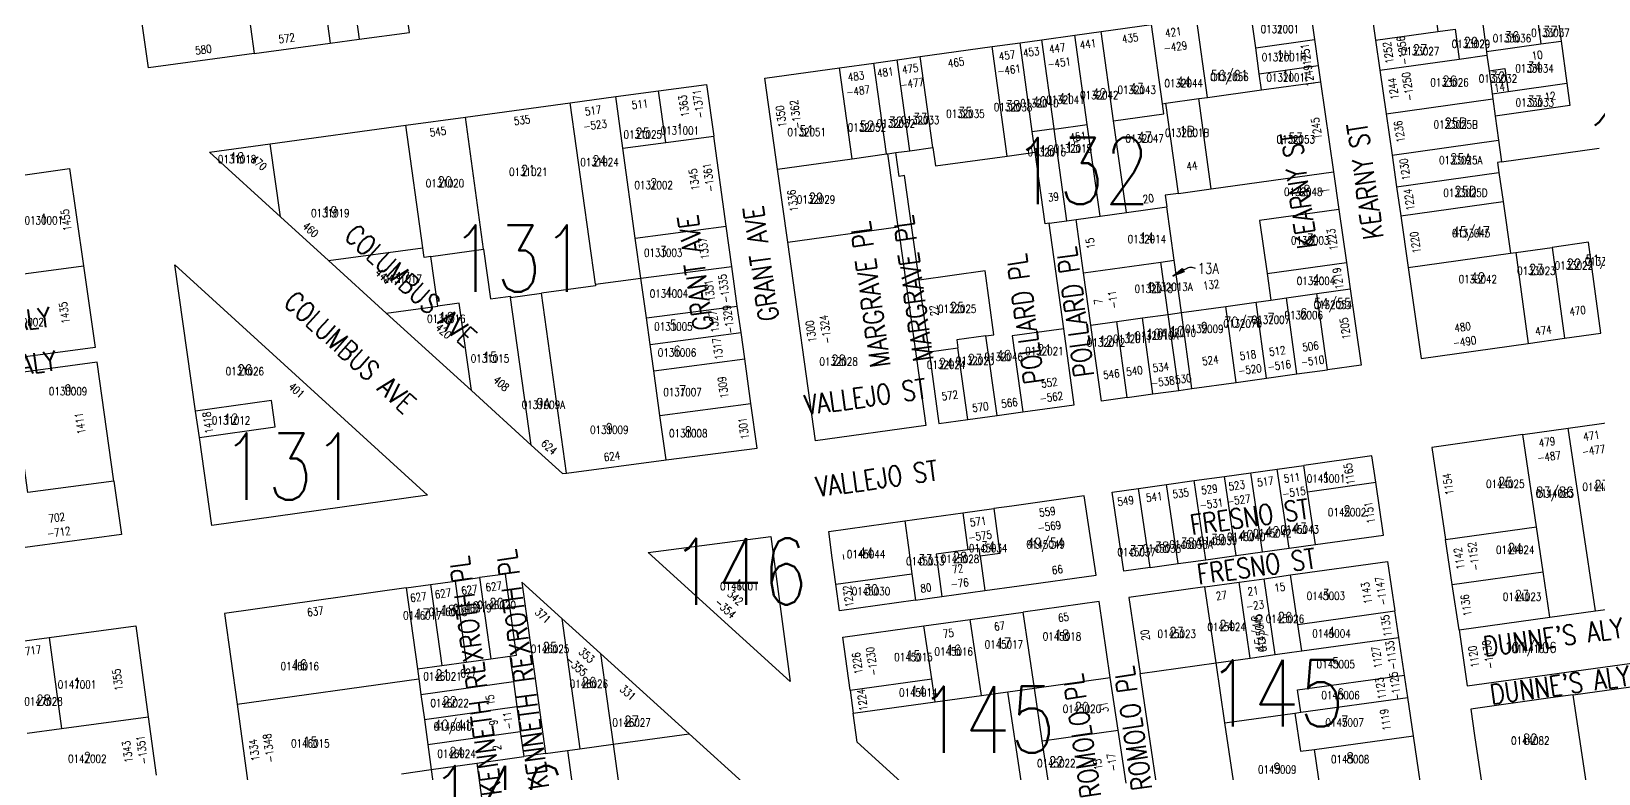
# Model space of a CAD drawing. Header units: feet. Extents: x 6006802 to 6013716, y 2117102 to 2120191.
# Drawn here: x 6010087 to 6011262, y 2118716 to 2119272 of the extents above; entities that cross this region are included whole.
import ezdxf
from ezdxf.enums import TextEntityAlignment as Align

# ---------------------------------------------------------------- set-up
doc = ezdxf.new("R2010")
doc.units = ezdxf.units.FT
doc.header["$LTSCALE"] = 100
doc.header["$MEASUREMENT"] = 0
doc.layers.get('0').update_dxf_attribs({"linetype": 'CONTINUOUS'})
for name, color, linetype in [('ADDRESS', 1, 'CONTINUOUS'), ('BLKLOT', 2, 'CONTINUOUS'), ('BLOCK_NUMBERS', 3, 'CONTINUOUS'), ('LEADER', 7, 'CONTINUOUS'), ('LOT_LINES', 4, 'CONTINUOUS'), ('LOT_NUMBERS', 7, 'CONTINUOUS'), ('ROW', 6, 'CONTINUOUS'), ('ST_NAME_IN_BLK', 7, 'CONTINUOUS'), ('ST_NAME_IN_ST', 6, 'CONTINUOUS')]:
    doc.layers.add(name, color=color, linetype=linetype)
doc.styles.add('ADDTXT', font='ROMANS.shx', dxfattribs={"width": 0.8, "height": 6})
doc.styles.add('BLKLOT', font='ROMANS.shx', dxfattribs={"width": 0.8, "height": 6})
doc.styles.add('BLOCK_NO', font='ROMANS.shx', dxfattribs={"width": 0.8, "height": 50})
doc.styles.add('LOT_NO', font='ROMANS.shx', dxfattribs={"width": 0.8, "height": 8})
doc.styles.add('SI', font='ROMANS.shx', dxfattribs={"width": 0.8, "height": 15})

# ---------------------------------------------------------------- blocks, each defined once
blk = doc.blocks.new('ARR')
for points in [[(0, 0), (1.5, -9), (-1.5, -9)], [(0, -1.2), (1.3, -8.8), (-1.3, -8.8)], [(0, -2.4), (1, -8.6), (-1, -8.6)], [(0, -3.6), (0.8, -8.4), (-0.8, -8.4)], [(0, -4.9), (0.6, -8.2), (-0.6, -8.2)], [(0, -6.1), (0.3, -8), (-0.3, -8)], [(0, -7.3), (0.1, -7.8), (-0.1, -7.8)]]:
    blk.add_lwpolyline(points, close=True)

msp = doc.modelspace()

# ---------------------------------------------------------------- linework, layer by layer
at = {"layer": 'LEADER'}
msp.add_lwpolyline([(6010959.5, 2119094.2, 0.074593), (6010956.1, 2119095, 0.123482), (6010954, 2119094.7, 0.007), (6010952.7, 2119094.1, 0.003722), (6010950.2, 2119092.9, 0.016099), (6010946.6, 2119091, 0.013521), (6010942.4, 2119088.5)], format="xyb", dxfattribs=at)
at = {"layer": 'LOT_LINES'}
for points in [[(6010302.2, 2119325), (6010324, 2119328), (6010332.6, 2119266.2)], [(6010302.2, 2119325), (6010310.8, 2119263.3)], [(6011211, 2119316.4), (6011218.3, 2119262.7)], [(6011226.2, 2119318.6), (6011233.5, 2119264.8)], [(6011136.6, 2119305.9), (6011141.2, 2119272)], [(6011170.3, 2119310.7), (6011177.6, 2119256.9)], [(6010248.2, 2119295.6), (6010253.8, 2119255.5)], [(6010968.4, 2119222.5), (6010960.1, 2119281.9)], [(6011004.6, 2119259.8), (6011000.7, 2119287.6)], [(6010878.3, 2119202.2), (6010869, 2119269.2)], [(6010898.1, 2119205), (6010888.8, 2119272)], [(6010934.7, 2119217.8), (6010926.4, 2119277.2)], [(6011094.5, 2119265.4), (6011141.2, 2119272)], [(6011141.2, 2119272), (6011154.1, 2119273.8), (6011157.1, 2119251.3)], [(6010818.4, 2119178.6), (6010807, 2119260.6)], [(6010837.1, 2119196.9), (6010827.9, 2119263.5)], [(6010853.5, 2119199.2), (6010844.2, 2119265.8)], [(6011004.6, 2119259.8), (6011048.7, 2119266)], [(6011007.3, 2119240.3), (6011004.6, 2119259.8)], [(6011177.6, 2119256.9), (6011218.3, 2119262.7)], [(6011177.6, 2119256.9), (6011177.9, 2119254.2)], [(6011218.3, 2119262.7), (6011233.5, 2119264.8)], [(6011233.5, 2119264.8), (6011237.8, 2119233.2)], [(6010727.9, 2119180.2), (6010718.4, 2119248.3)], [(6010745.2, 2119182.6), (6010735.8, 2119250.7)], [(6010762.6, 2119185), (6010753.1, 2119253.1)], [(6011007.3, 2119240.3), (6011051.5, 2119246.4)], [(6011097.7, 2119242.9), (6011157.1, 2119251.3)], [(6011157.1, 2119251.3), (6011177.9, 2119254.2)], [(6011177.9, 2119254.2), (6011179.5, 2119242.5)], [(6010702.2, 2119176.6), (6010692.7, 2119244.7)], [(6011009, 2119228.2), (6011007.3, 2119240.3)], [(6011009, 2119228.2), (6011053.2, 2119234.3)], [(6011179.5, 2119242.5), (6011191.4, 2119244.2), (6011193.8, 2119227)], [(6011179.5, 2119242.5), (6011181.9, 2119225.3)], [(6011237.8, 2119233.2), (6011240.1, 2119216.4), (6011184.2, 2119208.5)], [(6011193.8, 2119227), (6011237.8, 2119233.2)], [(6010530.1, 2119184.5), (6010524.8, 2119223.1)], [(6010562.4, 2119188.7), (6010557, 2119227.4)], [(6010937.2, 2119218.2), (6010961.9, 2119221.6)], [(6010961.9, 2119221.6), (6010968.4, 2119222.5)], [(6010971.3, 2119154), (6010961.9, 2119221.6)], [(6010968.4, 2119222.5), (6011009, 2119228.2)], [(6011102.4, 2119210.2), (6011182.4, 2119221.5)], [(6011181.9, 2119225.3), (6011193.8, 2119227)], [(6011181.9, 2119225.3), (6011182.4, 2119221.5)], [(6011182.4, 2119221.5), (6011184.2, 2119208.5)], [(6010509.6, 2119082.4), (6010490.7, 2119218.4)], [(6010898.1, 2119205), (6010935.8, 2119210.2), (6010934.7, 2119217.8)], [(6010934.7, 2119217.8), (6010937.2, 2119218.2)], [(6010946.6, 2119150.5), (6010937.2, 2119218.2)], [(6010380.2, 2119109.8), (6010367.5, 2119201.7)], [(6010425.8, 2119108.7), (6010412.1, 2119207.7)], [(6010837.1, 2119196.9), (6010853.5, 2119199.2)], [(6010853.5, 2119198.8), (6010878.3, 2119202.2)], [(6010853.5, 2119198.8), (6010853.5, 2119199.2)], [(6010863.1, 2119130.1), (6010853.5, 2119198.8)], [(6010887.9, 2119133.5), (6010878.3, 2119202.2)], [(6010907.7, 2119136.3), (6010898.1, 2119205)], [(6011184.2, 2119208.5), (6011186.6, 2119190.4)], [(6010273.5, 2119133), (6010265.9, 2119187.8)], [(6010530.1, 2119184.5), (6010562.4, 2119188.7)], [(6010562.4, 2119188.7), (6010598.3, 2119193.4)], [(6010839.3, 2119181.6), (6010837.1, 2119196.9)], [(6011106.8, 2119179.2), (6011186.6, 2119190.4)], [(6011186.6, 2119190.4), (6011188.8, 2119174.2)], [(6010539.5, 2119117.1), (6010530.1, 2119184.5)], [(6010646.2, 2119168.8), (6010702.2, 2119176.6)], [(6010702.2, 2119176.6), (6010727.9, 2119180.2)], [(6010727.9, 2119180.2), (6010728.9, 2119180.3)], [(6010734.8, 2119181.2), (6010745.2, 2119182.6)], [(6010745.2, 2119182.6), (6010762.6, 2119185)], [(6010762.6, 2119185), (6010764.5, 2119171.2), (6010818.4, 2119178.6)], [(6010818.4, 2119178.6), (6010839.3, 2119181.6)], [(6010849.7, 2119128.2), (6010846.8, 2119127.8), (6010839.3, 2119181.6)], [(6011188.8, 2119174.2), (6011262.1, 2119184.5)], [(6010971.3, 2119154), (6011062.9, 2119166.7)], [(6011110.2, 2119155.4), (6011186.9, 2119166.2)], [(6011188.8, 2119174.2), (6011185.9, 2119173.8), (6011186.9, 2119166.2)], [(6011186.9, 2119166.2), (6011190.1, 2119144.5)], [(6010946.6, 2119150.5), (6010971.3, 2119154)], [(6010907.7, 2119136.3), (6010937.9, 2119140.5)], [(6010946.6, 2119150.5), (6010936.7, 2119149.2), (6010937.9, 2119140.5)], [(6010943.4, 2119100.5), (6010937.9, 2119140.5)], [(6011113.3, 2119133.7), (6011190.1, 2119144.5)], [(6011190.1, 2119144.5), (6011195.6, 2119105.7)], [(6010870, 2119131.1), (6010887.9, 2119133.5)], [(6010887.9, 2119133.5), (6010907.7, 2119136.3)], [(6011066.9, 2119138.6), (6011007.5, 2119130.3), (6011013.2, 2119090.4)], [(6010539.5, 2119117.1), (6010607.7, 2119126.1)], [(6010543.7, 2119086.9), (6010539.5, 2119117.1)], [(6010653.8, 2119114), (6010736.5, 2119125.5)], [(6010309.5, 2119100.2), (6010380.2, 2119109.8)], [(6010386.2, 2119103.3), (6010381.2, 2119102.6), (6010380.2, 2119109.8)], [(6010386.2, 2119103.3), (6010425.8, 2119108.7)], [(6010425.8, 2119108.7), (6010431, 2119071.5), (6010445.9, 2119073.6), (6010446, 2119072.6)], [(6011118.9, 2119094.9), (6011195.6, 2119105.7)], [(6011195.6, 2119105.7), (6011199.6, 2119106.3)], [(6011199.6, 2119106.3), (6011226.8, 2119110.1)], [(6011199.6, 2119106.3), (6011208.8, 2119038.1)], [(6011263.3, 2119045.8), (6011254, 2119113.9), (6011226.8, 2119110.1)], [(6011226.8, 2119110.1), (6011236.1, 2119042)], [(6010048.9, 2119086), (6010125.8, 2119096.3)], [(6010391.4, 2119066.1), (6010386.2, 2119103.3)], [(6010543.7, 2119086.9), (6010611.9, 2119095.8)], [(6010802.4, 2119043.7), (6010808.3, 2119044.6), (6010801.7, 2119092.4), (6010752.2, 2119085.5)], [(6010875.6, 2119091), (6010933.5, 2119099.1)], [(6010933.5, 2119099.1), (6010943.4, 2119100.5)], [(6010939, 2119059.9), (6010933.5, 2119099.1)], [(6010948.9, 2119061.3), (6010943.4, 2119100.5)], [(6011013.2, 2119090.4), (6011072.6, 2119098.7)], [(6010509.6, 2119082.4), (6010509.8, 2119081.2), (6010469.3, 2119075.7)], [(6010509.6, 2119082.4), (6010543.7, 2119086.9)], [(6010547.8, 2119057.2), (6010543.7, 2119086.9)], [(6011013.2, 2119090.4), (6011016, 2119070.6)], [(6010446, 2119072.6), (6010469.3, 2119075.7)], [(6010461.4, 2118961.9), (6010446, 2119072.6)], [(6010488, 2118940.9), (6010469.3, 2119075.7)], [(6010982.1, 2119065.9), (6011004.9, 2119069)], [(6011004.9, 2119069), (6011016, 2119070.6)], [(6011012.8, 2119012.1), (6011004.9, 2119069)], [(6011016, 2119070.6), (6011027.6, 2119072.2)], [(6011027.6, 2119072.2), (6011050.4, 2119075.4)], [(6011035.5, 2119015.3), (6011027.6, 2119072.2)], [(6011050.4, 2119075.4), (6011075.4, 2119078.9)], [(6011058.3, 2119018.4), (6011050.4, 2119075.4)], [(6010352.7, 2119060.9), (6010391.4, 2119066.1)], [(6010416.6, 2119002.7), (6010407.5, 2119068.3), (6010391.4, 2119066.1)], [(6010547.8, 2119057.2), (6010616, 2119066.1)], [(6010550.6, 2119037.4), (6010547.8, 2119057.2)], [(6010900.4, 2119054.5), (6010919.7, 2119057.2)], [(6010919.7, 2119057.2), (6010939, 2119059.9)], [(6010927.6, 2119000.2), (6010919.7, 2119057.2)], [(6010939, 2119059.9), (6010948.9, 2119061.3)], [(6010946.9, 2119002.9), (6010939, 2119059.9)], [(6010948.9, 2119061.3), (6010982.1, 2119065.9)], [(6010956.8, 2119004.3), (6010948.9, 2119061.3)], [(6010990, 2119008.9), (6010982.1, 2119065.9)], [(6010550.6, 2119037.4), (6010618.8, 2119046.3)], [(6010860.7, 2119049.1), (6010822.1, 2119043.7), (6010830, 2118986.8)], [(6010881, 2119051.8), (6010900.4, 2119054.5)], [(6010908.3, 2118997.6), (6010900.4, 2119054.5)], [(6010553.3, 2119017.6), (6010550.6, 2119037.4)], [(6010759.7, 2119031.7), (6010781.4, 2119034.8)], [(6010802.4, 2119043.7), (6010780.6, 2119040.7), (6010781.4, 2119034.8)], [(6010788.9, 2118981), (6010781.4, 2119034.8)], [(6010810.7, 2118984.1), (6010802.4, 2119043.7)], [(6010553.3, 2119017.6), (6010621.5, 2119026.5)], [(6010558, 2118984.1), (6010553.3, 2119017.6)], [(6010212.7, 2118967.6), (6010269.6, 2118975.5), (6010266.8, 2118995.3), (6010209.9, 2118987.4)], [(6010558, 2118984.1), (6010626.2, 2118993.1)], [(6010562.6, 2118950.7), (6010558, 2118984.1)], [(6011215.1, 2118900.5), (6011204.8, 2118969.7)], [(6011259.2, 2118837.5), (6011238.9, 2118974.5)], [(6010148.7, 2118934.9), (6010084.2, 2118926.3), (6010080.1, 2118955.5)], [(6011009.8, 2118881.8), (6011001, 2118941.1)], [(6011029.6, 2118884.5), (6011020.8, 2118943.9)], [(6011043.5, 2118926.8), (6011040.6, 2118946.6)], [(6010925.6, 2118870.1), (6010916.8, 2118929.4)], [(6010946.4, 2118873), (6010937.6, 2118932.3)], [(6010967.2, 2118875.8), (6010958.4, 2118935.2)], [(6010990, 2118879), (6010981.1, 2118938.4)], [(6011043.5, 2118926.8), (6011094.6, 2118934)], [(6011049.4, 2118887.3), (6011043.5, 2118926.8)], [(6010741.5, 2118905), (6010744.2, 2118885.2), (6010746.8, 2118865.4)], [(6010785, 2118911.1), (6010788.7, 2118883.3)], [(6010808.3, 2118914.3), (6010812.8, 2118880.6), (6010798, 2118878.6)], [(6011146.9, 2118891.1), (6011215.1, 2118900.5)], [(6011220.1, 2118866.8), (6011215.1, 2118900.5)], [(6010788.7, 2118883.3), (6010765.1, 2118880), (6010769.3, 2118848.3)], [(6010798, 2118878.6), (6010797.3, 2118884.4), (6010788.7, 2118883.3)], [(6010798, 2118878.6), (6010801.5, 2118852.8)], [(6010386.1, 2118857.3), (6010394.5, 2118796.5)], [(6010404.4, 2118859.9), (6010412.8, 2118799.1)], [(6010422.8, 2118862.5), (6010431.1, 2118801.6)], [(6010689.9, 2118857.5), (6010746.8, 2118865.4)], [(6010746.8, 2118865.4), (6010749.5, 2118845.6)], [(6011000.5, 2118802.2), (6010992.1, 2118859.1)], [(6011019.3, 2118804.9), (6011010.9, 2118861.7)], [(6011036.2, 2118827.4), (6011030.7, 2118864.5)], [(6011151.9, 2118857.3), (6011220.1, 2118866.8)], [(6011225.1, 2118832.8), (6011220.1, 2118866.8)], [(6010367.8, 2118854.8), (6010376.2, 2118794)], [(6010974.9, 2118798.7), (6010966.4, 2118855.5)], [(6010838.7, 2118779.7), (6010830.2, 2118836.6)], [(6011036.2, 2118827.4), (6011109, 2118837.5)], [(6011225.1, 2118832.8), (6011259.2, 2118837.5)], [(6011259.2, 2118837.5), (6011293.2, 2118842.2)], [(6010484.5, 2118831.8), (6010498, 2118734.2)], [(6010761.8, 2118786.7), (6010755.9, 2118826.3)], [(6010799, 2118774.2), (6010790.6, 2118831.1)], [(6011039.1, 2118807.6), (6011036.2, 2118827.4)], [(6011157, 2118823.3), (6011225.1, 2118832.8)], [(6010100, 2118817.7), (6010109.4, 2118749.4)], [(6011039.1, 2118807.6), (6011111.9, 2118817.7)], [(6010394.5, 2118796.5), (6010412.8, 2118799.1)], [(6010412.8, 2118799.1), (6010431.1, 2118801.6)], [(6010431.1, 2118801.6), (6010445.5, 2118803.6)], [(6010513.5, 2118805.6), (6010522.8, 2118737.6)], [(6010917.9, 2118790.7), (6010974.9, 2118798.7)], [(6010974.9, 2118798.7), (6011000.5, 2118802.2)], [(6010981.5, 2118753.7), (6010974.9, 2118798.7)], [(6011000.5, 2118802.2), (6011019.3, 2118804.9)], [(6011019.3, 2118804.9), (6011031.8, 2118806.6)], [(6011031.8, 2118806.6), (6011039.1, 2118807.6)], [(6010241, 2118767.6), (6010377.2, 2118786.7)], [(6010376.2, 2118794), (6010394.5, 2118796.5)], [(6010376.2, 2118794), (6010377.2, 2118786.7)], [(6010377.2, 2118786.7), (6010378.8, 2118775)], [(6010700.5, 2118778.2), (6010761.8, 2118786.7)], [(6010764.4, 2118769.4), (6010761.8, 2118786.7)], [(6010838.7, 2118779.7), (6010895.6, 2118787.6)], [(6011038.5, 2118761.6), (6011036, 2118778.4), (6011116.1, 2118789.5)], [(6010378.8, 2118775), (6010448.1, 2118784.7)], [(6010378.8, 2118775), (6010381.4, 2118756.2)], [(6010799, 2118774.2), (6010818.9, 2118777)], [(6010818.9, 2118777), (6010838.7, 2118779.7)], [(6010839.2, 2118639.9), (6010818.9, 2118777)], [(6010844.5, 2118740.2), (6010838.7, 2118779.7)], [(6010381.4, 2118756.2), (6010450.7, 2118765.9)], [(6010702.8, 2118760.8), (6010764.4, 2118769.4)], [(6010764.4, 2118769.4), (6010799, 2118774.2)], [(6011038.5, 2118761.6), (6011118.6, 2118772.7)], [(6011254, 2118698), (6011242.6, 2118774.6)], [(6010109.4, 2118749.4), (6010174.4, 2118758.1)], [(6010381.4, 2118756.2), (6010384, 2118737.4)], [(6010981.5, 2118753.7), (6011033.9, 2118760.9)], [(6010995.2, 2118661.6), (6010981.5, 2118753.7)], [(6011033.9, 2118760.9), (6011038.5, 2118761.6)], [(6011033.9, 2118760.9), (6011038.2, 2118732.3), (6011048.6, 2118733.7)], [(6010083.6, 2118746), (6010109.4, 2118749.4)], [(6010384, 2118737.4), (6010453.3, 2118747.1)], [(6010522.8, 2118737.6), (6010579.8, 2118745.4)], [(6010844.5, 2118740.2), (6010901.5, 2118748.1)], [(6010850.4, 2118700.6), (6010844.5, 2118740.2)], [(6011048.6, 2118733.7), (6011122.8, 2118744)], [(6010384, 2118737.4), (6010386.6, 2118718.6)], [(6010420.6, 2118723.3), (6010455.9, 2118728.3)], [(6010472.2, 2118730.7), (6010488.7, 2118733)], [(6010488.7, 2118733), (6010498, 2118734.2)], [(6010488.7, 2118733), (6010507.5, 2118596.8)], [(6010498, 2118734.2), (6010522.8, 2118737.6)], [(6010522.8, 2118737.6), (6010541.6, 2118601.4)], [(6011058, 2118670.4), (6011048.6, 2118733.7)], [(6010364.3, 2118715.4), (6010386.6, 2118718.6)], [(6010386.6, 2118718.6), (6010420.6, 2118723.3)], [(6010386.6, 2118718.6), (6010405.2, 2118582.9)], [(6010420.6, 2118723.3), (6010439.3, 2118587.5)]]:
    msp.add_lwpolyline(points, dxfattribs=at)
at = {"layer": 'ROW'}
for points in [[(6010332.6, 2119266.2), (6010370.2, 2119271.3), (6010359.4, 2119348.4)], [(6011136.6, 2119305.9), (6011089.6, 2119299.2), (6011094.5, 2119265.4)], [(6011000.7, 2119287.6), (6011044.7, 2119293.7), (6011048.7, 2119266)], [(6010253.8, 2119255.5), (6010174.5, 2119244.7), (6010168.9, 2119284.9)], [(6010844.2, 2119265.8), (6010869, 2119269.2)], [(6010869, 2119269.2), (6010888.8, 2119272)], [(6010888.8, 2119272), (6010926.4, 2119277.2)], [(6010253.8, 2119255.5), (6010310.8, 2119263.3)], [(6010310.8, 2119263.3), (6010332.6, 2119266.2)], [(6010753.1, 2119253.1), (6010807, 2119260.6)], [(6010807, 2119260.6), (6010827.9, 2119263.5)], [(6010827.9, 2119263.5), (6010844.2, 2119265.8)], [(6011048.7, 2119266), (6011051.5, 2119246.4)], [(6011094.5, 2119265.4), (6011097.7, 2119242.9)], [(6010692.7, 2119244.7), (6010718.4, 2119248.3)], [(6010718.4, 2119248.3), (6010735.8, 2119250.7)], [(6010735.8, 2119250.7), (6010753.1, 2119253.1)], [(6011051.5, 2119246.4), (6011053.2, 2119234.3)], [(6010646.2, 2119168.8), (6010636.7, 2119236.9), (6010692.7, 2119244.7)], [(6011053.2, 2119234.3), (6011062.9, 2119166.7)], [(6011097.7, 2119242.9), (6011102.4, 2119210.2)], [(6010490.7, 2119218.4), (6010524.8, 2119223.1)], [(6010524.8, 2119223.1), (6010557, 2119227.4)], [(6010557, 2119227.4), (6010592.9, 2119232.3), (6010598.3, 2119193.4)], [(6010412.1, 2119207.7), (6010490.7, 2119218.4)], [(6011102.4, 2119210.2), (6011106.8, 2119179.2)], [(6010265.9, 2119187.8), (6010367.5, 2119201.7)], [(6010367.5, 2119201.7), (6010412.1, 2119207.7)], [(6010273.5, 2119133), (6010220.2, 2119181.6), (6010265.9, 2119187.8)], [(6010607.7, 2119126.1), (6010598.3, 2119193.4)], [(6010728.9, 2119180.3), (6010734.8, 2119181.2)], [(6010736.5, 2119125.5), (6010728.9, 2119180.3)], [(6010752.2, 2119085.5), (6010741.3, 2119163.9), (6010737.3, 2119163.3), (6010734.8, 2119181.2)], [(6011106.8, 2119179.2), (6011110.2, 2119155.4)], [(6010036.2, 2119158.1), (6010115.4, 2119169.3), (6010125.8, 2119096.3)], [(6010653.8, 2119114), (6010646.2, 2119168.8)], [(6011062.9, 2119166.7), (6011066.9, 2119138.6)], [(6011110.2, 2119155.4), (6011113.3, 2119133.7)], [(6010273.5, 2119133), (6010309.5, 2119100.2)], [(6010849.7, 2119128.2), (6010863.1, 2119130.1)], [(6010860.7, 2119049.1), (6010849.7, 2119128.2)], [(6010863.1, 2119130.1), (6010870, 2119131.1)], [(6010875.6, 2119091), (6010870, 2119131.1)], [(6011066.9, 2119138.6), (6011072.6, 2119098.7)], [(6011113.3, 2119133.7), (6011118.9, 2119094.9)], [(6010611.9, 2119095.8), (6010607.7, 2119126.1)], [(6010736.5, 2119125.5), (6010757.2, 2118976.6), (6010674.5, 2118965.1), (6010653.8, 2119114)], [(6010125.8, 2119096.3), (6010134.5, 2119035.1), (6010057.6, 2119024.8)], [(6010209.9, 2118987.4), (6010194.3, 2119096.9), (6010383.8, 2118924.4), (6010222, 2118901.7), (6010212.7, 2118967.6)], [(6010309.5, 2119100.2), (6010352.7, 2119060.9)], [(6010616, 2119066.1), (6010611.9, 2119095.8)], [(6011072.6, 2119098.7), (6011075.4, 2119078.9)], [(6011118.9, 2119094.9), (6011128.6, 2119026.8), (6011208.8, 2119038.1)], [(6010759.7, 2119031.7), (6010752.2, 2119085.5)], [(6010881, 2119051.8), (6010875.6, 2119091)], [(6011075.4, 2119078.9), (6011083.6, 2119021.9), (6011058.3, 2119018.4)], [(6010352.7, 2119060.9), (6010416.6, 2119002.7)], [(6010618.8, 2119046.3), (6010616, 2119066.1)], [(6010621.5, 2119026.5), (6010618.8, 2119046.3)], [(6010830, 2118986.8), (6010868.6, 2118992.1), (6010860.7, 2119049.1)], [(6010908.3, 2118997.6), (6010889, 2118994.9), (6010881, 2119051.8)], [(6011236.1, 2119042), (6011263.3, 2119045.8)], [(6011208.8, 2119038.1), (6011236.1, 2119042)], [(6010148.7, 2118934.9), (6010136, 2119024), (6010071.6, 2119015.4)], [(6010626.2, 2118993.1), (6010621.5, 2119026.5)], [(6010759.7, 2119031.7), (6010767.1, 2118978), (6010788.9, 2118981)], [(6010990, 2119008.9), (6011012.8, 2119012.1)], [(6011012.8, 2119012.1), (6011035.5, 2119015.3)], [(6011035.5, 2119015.3), (6011058.3, 2119018.4)], [(6010416.6, 2119002.7), (6010461.4, 2118961.9)], [(6010908.3, 2118997.6), (6010927.6, 2119000.2)], [(6010927.6, 2119000.2), (6010946.9, 2119002.9)], [(6010946.9, 2119002.9), (6010956.8, 2119004.3)], [(6010956.8, 2119004.3), (6010990, 2119008.9)], [(6010212.7, 2118967.6), (6010209.9, 2118987.4)], [(6010562.6, 2118950.7), (6010630.8, 2118959.6), (6010626.2, 2118993.1)], [(6010810.7, 2118984.1), (6010830, 2118986.8)], [(6010788.9, 2118981), (6010810.7, 2118984.1)], [(6011238.9, 2118974.5), (6011272.8, 2118979.3)], [(6011204.8, 2118969.7), (6011136.7, 2118960.1), (6011146.9, 2118891.1)], [(6011204.8, 2118969.7), (6011238.9, 2118974.5)], [(6010461.4, 2118961.9), (6010484.9, 2118940.5), (6010488, 2118940.9)], [(6011094.6, 2118934), (6011091.7, 2118953.7), (6011040.6, 2118946.6)], [(6010488, 2118940.9), (6010562.6, 2118950.7)], [(6010981.1, 2118938.4), (6011001, 2118941.1)], [(6011001, 2118941.1), (6011020.8, 2118943.9)], [(6011020.8, 2118943.9), (6011040.6, 2118946.6)], [(6010148.7, 2118934.9), (6010154.4, 2118894.8), (6010065.5, 2118882.9)], [(6010925.6, 2118870.1), (6010905.8, 2118867.3), (6010896.9, 2118926.7), (6010916.8, 2118929.4)], [(6010916.8, 2118929.4), (6010937.6, 2118932.3)], [(6010937.6, 2118932.3), (6010958.4, 2118935.2)], [(6010958.4, 2118935.2), (6010981.1, 2118938.4)], [(6011049.4, 2118887.3), (6011100.5, 2118894.4), (6011094.6, 2118934)], [(6010801.5, 2118852.8), (6010827.3, 2118856.4), (6010885, 2118864.4), (6010876.1, 2118923.8), (6010821.7, 2118916.2), (6010808.3, 2118914.3)], [(6010689.9, 2118857.5), (6010687.2, 2118877.3), (6010684.6, 2118897.1), (6010741.5, 2118905)], [(6010741.5, 2118905), (6010785, 2118911.1)], [(6010785, 2118911.1), (6010808.3, 2118914.3)], [(6010990, 2118879), (6011009.8, 2118881.8)], [(6011009.8, 2118881.8), (6011029.6, 2118884.5)], [(6011029.6, 2118884.5), (6011049.4, 2118887.3)], [(6011151.9, 2118857.3), (6011146.9, 2118891.1)], [(6010925.6, 2118870.1), (6010946.4, 2118873)], [(6010946.4, 2118873), (6010967.2, 2118875.8)], [(6010967.2, 2118875.8), (6010990, 2118879)], [(6011030.7, 2118864.5), (6011103.4, 2118874.6), (6011109, 2118837.5)], [(6010367.8, 2118854.8), (6010386.1, 2118857.3)], [(6010386.1, 2118857.3), (6010404.4, 2118859.9)], [(6010404.4, 2118859.9), (6010422.8, 2118862.5)], [(6010445.5, 2118803.6), (6010450.5, 2118804.3), (6010442.1, 2118865.2), (6010422.8, 2118862.5)], [(6010484.5, 2118831.8), (6010454.5, 2118859.1), (6010472.2, 2118730.7)], [(6010749.5, 2118845.6), (6010692.5, 2118837.7), (6010689.9, 2118857.5)], [(6010966.4, 2118855.5), (6010992.1, 2118859.1)], [(6010992.1, 2118859.1), (6011010.9, 2118861.7)], [(6011010.9, 2118861.7), (6011030.7, 2118864.5)], [(6011157, 2118823.3), (6011151.9, 2118857.3)], [(6010367.8, 2118854.8), (6010231.6, 2118835.7), (6010241, 2118767.6)], [(6010749.5, 2118845.6), (6010769.3, 2118848.3)], [(6010769.3, 2118848.3), (6010801.5, 2118852.8)], [(6010966.4, 2118855.5), (6010909.5, 2118847.6), (6010917.9, 2118790.7)], [(6010790.6, 2118831.1), (6010830.2, 2118836.6)], [(6010895.6, 2118787.6), (6010887.2, 2118844.5), (6010830.2, 2118836.6)], [(6011111.9, 2118817.7), (6011109, 2118837.5)], [(6010100, 2118817.7), (6010165, 2118826.3), (6010174.4, 2118758.1)], [(6010484.5, 2118831.8), (6010513.5, 2118805.6)], [(6010700.5, 2118778.2), (6010695.2, 2118817.8), (6010755.9, 2118826.3)], [(6010755.9, 2118826.3), (6010790.6, 2118831.1)], [(6011157, 2118823.3), (6011163.2, 2118781.3), (6011299.4, 2118800.2)], [(6010074.2, 2118814.2), (6010100, 2118817.7)], [(6011118.6, 2118772.7), (6011111.9, 2118817.7)], [(6010445.5, 2118803.6), (6010448.1, 2118784.7)], [(6010513.5, 2118805.6), (6010579.8, 2118745.4)], [(6010901.5, 2118748.1), (6010895.6, 2118787.6)], [(6010995.2, 2118661.6), (6010938.3, 2118653.6), (6010917.9, 2118790.7)], [(6010448.1, 2118784.7), (6010450.7, 2118765.9)], [(6010700.5, 2118778.2), (6010702.8, 2118760.8)], [(6011242.6, 2118774.6), (6011302, 2118782.9)], [(6010241, 2118767.6), (6010250.4, 2118699.5)], [(6010450.7, 2118765.9), (6010453.3, 2118747.1)], [(6011122.8, 2118744), (6011118.6, 2118772.7)], [(6011242.6, 2118774.6), (6011225.7, 2118772.3), (6011165.8, 2118764), (6011168.7, 2118744.2), (6011177.2, 2118687.3), (6011214.3, 2118692.5), (6011254, 2118698)], [(6010174.4, 2118758.1), (6010180.4, 2118714.5)], [(6010839.2, 2118639.9), (6010818.4, 2118636.9), (6010705.8, 2118739.2), (6010702.8, 2118760.8)], [(6010453.3, 2118747.1), (6010455.9, 2118728.3)], [(6010579.8, 2118745.4), (6010625, 2118704.4)], [(6010907.4, 2118708.5), (6010901.5, 2118748.1)], [(6011058, 2118670.4), (6011132.2, 2118680.8), (6011122.8, 2118744)], [(6010472.2, 2118730.7), (6010472.2, 2118730.6), (6010455.9, 2118728.3)]]:
    msp.add_lwpolyline(points, dxfattribs=at)
msp.add_lwpolyline([(6010641, 2118893.3), (6010655.5, 2118784.7), (6010549.1, 2118881.3)], close=True, dxfattribs=at)

# ---------------------------------------------------------------- block references
at = {"layer": 'LEADER', "rotation": 120.1893014687933}
msp.add_blockref('ARR', (6010942.4, 2119088.5), dxfattribs=at)

# ---------------------------------------------------------------- texts
at = {"layer": 'ADDRESS', "style": 'ADDTXT', "width": 0.8}
for s, rotation, p in [('572', 7.7495, (6010278.6, 2119263.9)), ('435', 7.9238, (6010910.9, 2119264)), ('421', 7.9238, (6010943.3, 2119268.5)), ('580', 7.7495, (6010216.2, 2119255.4)), ('457', 7.9238, (6010818.6, 2119251.1)), ('453', 7.9238, (6010836.7, 2119253.6)), ('447', 7.9238, (6010856.2, 2119256.4)), ('441', 7.9238, (6010879.3, 2119259.6)), ('-429', 7.9238, (6010944.8, 2119257.6)), ('1251', 98.1388, (6011045.2, 2119255.2)), ('1252', 98.1388, (6011106.9, 2119256.5)), ('-1256', 98.1388, (6011117.7, 2119258.1)), ('10', 8.0607, (6011216, 2119251.2)), ('481', 7.9238, (6010727.3, 2119238.4)), ('475', 7.9238, (6010746, 2119241)), ('465', 7.9238, (6010780.4, 2119245.8)), ('-461', 7.9238, (6010820.1, 2119240.2)), ('-451', 7.9238, (6010857.7, 2119245.5)), ('1249', 98.1388, (6011047.5, 2119239.2)), ('483', 7.9238, (6010705.4, 2119235.4)), ('-477', 7.9238, (6010747.5, 2119230.1)), ('1244', 98.1388, (6011110.7, 2119229.5)), ('-1250', 98.1388, (6011121.6, 2119231.1)), ('14', 8.0607, (6011187.8, 2119227.1)), ('1363', 97.9143, (6010578.9, 2119216.5)), ('-1371', 97.9143, (6010589.8, 2119218)), ('-487', 7.9238, (6010707, 2119224.5)), ('12', 8.0607, (6011225.8, 2119220.4)), ('517', 7.7495, (6010508.3, 2119209.7)), ('511', 7.7495, (6010543.4, 2119214.5)), ('1350', 97.9143, (6010651.8, 2119208.7)), ('-1362', 97.9143, (6010662.7, 2119210.2)), ('545', 7.7495, (6010392, 2119193.9)), ('535', 7.7495, (6010455, 2119202.5)), ('-523', 7.7495, (6010509.8, 2119198.8)), ('1245', 98.1388, (6011053.1, 2119199.7)), ('1236', 98.1388, (6011115.3, 2119197.3)), ('451', 7.9174, (6010871.8, 2119190.2)), ('470', 317.6738, (6010255.3, 2119171.3)), ('44', 7.9174, (6010957.2, 2119168.2)), ('1230', 98.1388, (6011119.4, 2119169)), ('1345', 97.9143, (6010586.6, 2119161.4)), ('-1361', 97.9143, (6010597.5, 2119162.9)), ('1336', 97.9143, (6010660.5, 2119145.5)), ('39', 7.9174, (6010853.3, 2119144.9)), ('1', 98.1388, (6011059.8, 2119153.1)), ('1224', 98.1388, (6011122.6, 2119146.3)), ('20', 7.9174, (6010924.5, 2119143.7)), ('1455', 98.0808, (6010115.8, 2119131)), ('460', 317.6738, (6010294.1, 2119121.1)), ('1337', 97.9143, (6010593.8, 2119109.7)), ('15', 97.9143, (6010883.6, 2119113.5)), ('1223', 98.1388, (6011065, 2119116.4)), ('1220', 98.1388, (6011127.2, 2119114.2)), ('444', 317.6738, (6010348.6, 2119086.2)), ('1219', 98.1388, (6011069.2, 2119087.2)), ('1331', 97.9143, (6010598.2, 2119078.1)), ('-1335', 97.9143, (6010609.1, 2119079.6)), ('132', 7.9143, (6010971.6, 2119079.1)), ('1435', 98.0808, (6010114.5, 2119061.5)), ('7', 97.9143, (6010889.6, 2119069.9)), ('-11', 97.9143, (6010900.5, 2119071.4)), ('1327', 97.9143, (6010601.4, 2119055)), ('-1329', 97.9143, (6010612.3, 2119056.5)), ('-1324', 97.9143, (6010685.1, 2119049)), ('22', 97.9143, (6010766.4, 2119063.1)), ('1205', 97.9174, (6011074.6, 2119049.7)), ('470', 8.0126, (6011246.3, 2119059.6)), ('420', 317.6738, (6010393.8, 2119045.1)), ('1300', 97.9143, (6010674.2, 2119047.5)), ('480', 8.0126, (6011160.1, 2119047.4)), ('474', 8.0126, (6011220.7, 2119044.9)), ('1317', 97.9143, (6010604.3, 2119034.5)), ('512', 7.9174, (6011021.2, 2119029.4)), ('506', 7.9174, (6011046.1, 2119032.9)), ('-490', 8.0126, (6011161.6, 2119036.5)), ('534', 7.9174, (6010933.9, 2119017.3)), ('524', 7.9174, (6010971, 2119022.4)), ('-520', 7.9174, (6011000.7, 2119015.5)), ('518', 7.9174, (6010999.2, 2119026.3)), ('-516', 7.9174, (6011022.7, 2119018.5)), ('-510', 7.9174, (6011047.6, 2119022)), ('408', 317.6738, (6010437, 2119005.8)), ('1309', 97.9143, (6010608.3, 2119005.5)), ('552', 7.9174, (6010850.3, 2119005.7)), ('546', 7.9174, (6010896.8, 2119012.1)), ('540', 7.9174, (6010914.1, 2119014.5)), ('-538', 7.9174, (6010935.4, 2119006.4)), ('530', 7.9174, (6010950.7, 2119008.5)), ('401', 317.6738, (6010283.5, 2119000.8)), ('572', 7.9174, (6010775.7, 2118996.1)), ('-562', 7.9174, (6010851.8, 2118994.8)), ('1418', 98.0808, (6010222.1, 2118979.1)), ('570', 7.9174, (6010798.6, 2118987.4)), ('566', 7.9143, (6010820.4, 2118990.5)), ('1411', 98.0808, (6010126.3, 2118978.6)), ('1301', 97.9143, (6010623.7, 2118974.7)), ('624', 317.6738, (6010472.9, 2118958.2)), ('479', 8.0126, (6011223.4, 2118961.2)), ('471', 8.0126, (6011256.7, 2118965.9)), ('624', 7.4667, (6010522.4, 2118950.5)), ('-487', 8.0126, (6011224.9, 2118950.3)), ('-477', 8.0126, (6011258.3, 2118955)), ('511', 7.9174, (6011032.2, 2118934.4)), ('1165', 98.4533, (6011077.7, 2118940.6)), ('1154', 98.4533, (6011151.8, 2118933)), ('535', 7.9174, (6010948.8, 2118922.8)), ('529', 7.9174, (6010970.3, 2118925.7)), ('523', 7.9174, (6010990.8, 2118928.6)), ('517', 7.9174, (6011012.3, 2118931.6)), ('-515', 7.9174, (6011033.7, 2118923.5)), ('549', 7.9174, (6010907.5, 2118917)), ('541', 7.9174, (6010928.9, 2118920)), ('-531', 7.9174, (6010971.8, 2118914.8)), ('-527', 7.9174, (6010992.3, 2118917.7)), ('1151', 98.4533, (6011092.9, 2118911.7)), ('702', 7.6009, (6010106.2, 2118904.5)), ('571', 7.9174, (6010796.9, 2118901.6)), ('-569', 7.9174, (6010850.3, 2118898)), ('559', 7.9174, (6010848.8, 2118908.9)), ('-712', 7.6009, (6010107.7, 2118893.6)), ('-575', 7.9174, (6010798.4, 2118890.7)), ('1142', 98.4533, (6011160.1, 2118877.3)), ('-1152', 98.4533, (6011171, 2118878.9)), ('-', 97.6348, (6010698.2, 2118878.3)), ('72', 7.9174, (6010781.6, 2118866.2)), ('66', 7.9174, (6010856.3, 2118865.5)), ('627', 7.9793, (6010415.6, 2118850.4)), ('627', 7.9793, (6010433.8, 2118852.9)), ('80', 7.9174, (6010757.8, 2118851.8)), ('-76', 7.9174, (6010783.1, 2118855.3)), ('15', 7.9174, (6011023, 2118852.3)), ('1143', 98.4533, (6011090.7, 2118851.3)), ('-1147', 98.4533, (6011101.6, 2118852.9)), ('627', 7.9793, (6010377.3, 2118845)), ('627', 7.9793, (6010395.7, 2118847.6)), ('342', 317.7856, (6010612.4, 2118845.4)), ('1232', 97.6348, (6010702.1, 2118848.9)), ('27', 7.9174, (6010979.3, 2118846.2)), ('-23', 7.9174, (6011004.5, 2118838.6)), ('21', 7.9174, (6011003, 2118849.5)), ('1136', 98.4533, (6011165.3, 2118842.2)), ('637', 7.9793, (6010300.1, 2118834.2)), ('371', 317.7856, (6010468.2, 2118831.8)), ('-354', 317.7856, (6010605, 2118837.3)), ('65', 7.9174, (6010860.9, 2118829.8)), ('1135', 98.4533, (6011105.5, 2118826.8)), ('75', 7.9174, (6010774.6, 2118817.8)), ('67', 7.9174, (6010812.9, 2118823.1)), ('20', 98.4533, (6010924.7, 2118819.9)), ('717', 7.6009, (6010088.5, 2118805)), ('-1133', 97.9811, (6011109.3, 2118804.7)), ('1120', 98.4533, (6011171, 2118803.7)), ('-1130', 98.4533, (6011181.9, 2118805.3)), ('-355', 317.7856, (6010493.6, 2118793.9)), ('353', 317.7856, (6010501, 2118802)), ('1226', 97.6348, (6010708.9, 2118798.7)), ('-1230', 97.6348, (6010719.8, 2118800.1)), ('1127', 97.9811, (6011098.4, 2118803.2)), ('1355', 97.8429, (6010154.4, 2118786.4)), ('627', 7.8429, (6010414.8, 2118788.2)), ('1123', 98.4533, (6011101.3, 2118780)), ('-1125', 98.4533, (6011112.2, 2118781.6)), ('331', 317.7856, (6010531.9, 2118774)), ('1224', 97.6348, (6010712.6, 2118771.2)), ('15', 97.8429, (6010433.8, 2118771.1)), ('31', 98.4533, (6010893.8, 2118765.9)), ('1119', 98.4533, (6011104.8, 2118756.4)), ('9', 97.8429, (6010436.1, 2118754.3)), ('-11', 97.8429, (6010447, 2118755.8)), ('1343', 97.8429, (6010161.8, 2118732.3)), ('-1351', 97.8429, (6010172.7, 2118733.8)), ('1334', 97.8429, (6010256.8, 2118733.6)), ('-1348', 97.8429, (6010267.7, 2118735.1)), ('2', 97.8429, (6010438.8, 2118735.3)), ('-17', 98.4533, (6010899.9, 2118724.5)), ('15', 98.4533, (6010889.1, 2118722.9))]:
    msp.add_text(s, height=6, rotation=rotation, dxfattribs=at).set_placement(p, align=Align.CENTER)
at = {"layer": 'BLKLOT', "style": 'BLKLOT', "width": 0.8}
for s, p in [('0132001', (6011022.7, 2119270.8)), ('0133036', (6011196.7, 2119263.9)), ('0133037', (6011225.5, 2119268)), ('0133027', (6011127.8, 2119254.1)), ('0133029', (6011166, 2119259.6)), ('0132001H', (6011025.8, 2119249.7)), ('0133034', (6011213.6, 2119241.3)), ('0132044', (6010950.6, 2119230.1)), ('0132056', (6010984.9, 2119234.9)), ('0132001I', (6011027.9, 2119234.4)), ('0133026', (6011149.9, 2119230.8)), ('0133032', (6011186.2, 2119233.6)), ('0132041', (6010862, 2119217.8)), ('0132042', (6010887.3, 2119221.3)), ('0132043', (6010915.4, 2119225.2)), ('0133033', (6011213.8, 2119215.7)), ('0132035', (6010787, 2119207.3)), ('0132038', (6010822.7, 2119212.3)), ('0132040', (6010842.5, 2119215.1)), ('0131001', (6010572.9, 2119194.7)), ('0132051', (6010668, 2119193.5)), ('0132052', (6010713.1, 2119197.1)), ('0132032', (6010734.8, 2119200.1)), ('0132033', (6010753.1, 2119202.6)), ('0132001B', (6010953.1, 2119193.1)), ('0133025B', (6011154.5, 2119199.2)), ('0131025', (6010545.1, 2119191.7)), ('0132015', (6010867.5, 2119181.2)), ('0132047', (6010921.3, 2119188.7)), ('0132053', (6011034.6, 2119188.1)), ('0131018', (6010241, 2119173.2)), ('0131024', (6010512.7, 2119171)), ('0132016', (6010848, 2119178.5)), ('0133025A', (6011158.3, 2119172.5)), ('0131021', (6010459.3, 2119163.7)), ('0131020', (6010396.8, 2119155.2)), ('0131002', (6010553.3, 2119153.8)), ('0132048', (6011040.2, 2119148.7)), ('0133025D', (6011161.8, 2119148)), ('0132029', (6010675, 2119143)), ('0130001', (6010096.1, 2119127.3)), ('0131019', (6010310.9, 2119132.8)), ('0132014', (6010923, 2119113.3)), ('0132003', (6011045.4, 2119112.3)), ('0133045', (6011166.1, 2119117.7)), ('0131003', (6010560.4, 2119103.1)), ('0133023', (6011215, 2119089.5)), ('0133022', (6011243.1, 2119093.5)), ('0133051', (6011265.6, 2119096.6)), ('0131017', (6010365.1, 2119083.4)), ('0132013', (6010928.2, 2119076.1)), ('0132013A', (6010941.1, 2119077.4)), ('0132004', (6011049.8, 2119081.9)), ('0133042', (6011171.1, 2119083.3)), ('0131004', (6010564.7, 2119072.4)), ('0132054', (6011062.4, 2119064.1)), ('0130002', (6010081.7, 2119051.1)), ('0131016', (6010397.8, 2119053.6)), ('0132025', (6010780.8, 2119061)), ('0132007', (6011016, 2119052.9)), ('0132006', (6011040.6, 2119056.3)), ('0131005', (6010568.1, 2119047.7)), ('0132010A', (6010930.4, 2119041)), ('0132010', (6010945.5, 2119043.1)), ('0132009', (6010966.1, 2119046)), ('0132070', (6010994.8, 2119050)), ('0131006', (6010570.8, 2119028.2)), ('0132021', (6010846.2, 2119029.3)), ('0132012', (6010892.4, 2119035.7)), ('0132011', (6010912.1, 2119038.5)), ('0131015', (6010430.6, 2119023.8)), ('0132028', (6010691.9, 2119021.5)), ('0132024', (6010772.5, 2119019.1)), ('0132023', (6010794.2, 2119022.1)), ('0132046', (6010815.7, 2119025.1)), ('0131026', (6010246.8, 2119014.2)), ('0130009', (6010114.3, 2118999.2)), ('0131007', (6010574.9, 2118998.6)), ('0131009A', (6010470.6, 2118989.1)), ('0131012', (6010236.5, 2118977.4)), ('0131009', (6010520, 2118970.3)), ('0131008', (6010579.2, 2118967.7)), ('0145001', (6011057.3, 2118933.8)), ('0144025', (6011191.7, 2118929.8)), ('0144083', (6011228.8, 2118922.6)), ('0144027', (6011263.9, 2118927.5)), ('0145002', (6011073.1, 2118908.5)), ('0145039', (6010976.4, 2118887.2)), ('0145040', (6010997.5, 2118890.2)), ('0145042', (6011017.1, 2118892.9)), ('0145043', (6011037.6, 2118895.7)), ('0145044', (6010712.5, 2118877)), ('0145034', (6010804, 2118881.6)), ('0145049', (6010847.1, 2118884.4)), ('0145037', (6010915.3, 2118878.7)), ('0145038', (6010934.3, 2118881.4)), ('0145038A', (6010956.1, 2118884.4)), ('0144024', (6011199.1, 2118880.3)), ('0145033', (6010756.9, 2118871.8)), ('0145028', (6010782.9, 2118873.5)), ('0146001', (6010617.5, 2118853)), ('0145030', (6010716.2, 2118849.3)), ('0145003', (6011057.2, 2118845.8)), ('0144023', (6011204.3, 2118845.2)), ('0146017', (6010379.9, 2118831.2)), ('0146018', (6010399.1, 2118833.9)), ('0146019', (6010417.4, 2118836.5)), ('0146020', (6010435.6, 2118839)), ('0145026', (6011026.5, 2118828.6)), ('0145023', (6010945.4, 2118817.3)), ('0145024', (6010982.8, 2118822.5)), ('0145004', (6011061.4, 2118817.6)), ('0146025', (6010475.6, 2118806.1)), ('0145016', (6010778.2, 2118804.1)), ('0145017', (6010815.8, 2118809.4)), ('0145018', (6010859.4, 2118815.4)), ('0144101', (6011210.7, 2118806.2)), ('0146016', (6010288, 2118793.1)), ('0145015', (6010748, 2118799.9)), ('0145005', (6011064.6, 2118794.6)), ('0146021', (6010395, 2118785.5)), ('0147001', (6010121, 2118779.3)), ('0146026', (6010504.7, 2118779.8)), ('0145014', (6010751.6, 2118773.3)), ('0145006', (6011068.2, 2118771.3)), ('0147028', (6010095.9, 2118766.7)), ('0146022', (6010400.3, 2118765.5)), ('0145020', (6010874.3, 2118761.1)), ('0146040', (6010402.7, 2118747.8)), ('0146027', (6010536.7, 2118750.8)), ('0145007', (6011071.3, 2118750.9)), ('0146015', (6010295.9, 2118735.2)), ('0144082', (6011210.4, 2118737.3)), ('0147002', (6010128.7, 2118723.7)), ('0146024', (6010405.5, 2118727.5)), ('0145008', (6011075.4, 2118723.3)), ('0145022', (6010855.1, 2118720.3)), ('0145009', (6011020.7, 2118715.6))]:
    msp.add_text(s, height=6, dxfattribs=at).set_placement(p, align=Align.CENTER)
msp.add_text('0145045', height=6, rotation=97.9174, dxfattribs=at).set_placement((6011011, 2118821.4), align=Align.CENTER)
at = {"layer": 'BLOCK_NUMBERS', "style": 'BLOCK_NO', "width": 0.8}
for s, p in [('133', (6011299.9, 2119161)), ('132', (6010873.9, 2119142.4)), ('131', (6010452.3, 2119076.8)), ('131', (6010280.7, 2118920.9)), ('146', (6010617.6, 2118842)), ('145', (6011019.9, 2118750.8)), ('145', (6010803.3, 2118731.1)), ('146', (6010436.9, 2118671.5))]:
    msp.add_text(s, height=50, dxfattribs=at).set_placement(p, align=Align.CENTER)
at = {"layer": 'LOT_NUMBERS', "style": 'LOT_NO', "width": 0.8}
for s, p in [('1', (6011022.7, 2119270.8)), ('36', (6011196.7, 2119263.9)), ('37', (6011225.5, 2119268)), ('1H', (6011025.8, 2119249.7)), ('27', (6011127.8, 2119254.1)), ('29', (6011166, 2119259.6)), ('34', (6011213.6, 2119241.3)), ('43', (6010915.4, 2119225.2)), ('44', (6010950.6, 2119230.1)), ('56/61', (6010984.9, 2119234.9)), ('1I', (6011027.9, 2119234.4)), ('26', (6011149.9, 2119230.8)), ('32', (6011186.2, 2119233.6)), ('40', (6010842.5, 2119215.1)), ('41', (6010862, 2119217.8)), ('42', (6010887.3, 2119221.3)), ('33', (6011213.8, 2119215.7)), ('33', (6010753.1, 2119202.6)), ('35', (6010787, 2119207.3)), ('38', (6010822.7, 2119212.3)), ('25', (6010545.1, 2119191.7)), ('1', (6010572.9, 2119194.7)), ('51', (6010668, 2119193.5)), ('52', (6010713.1, 2119197.1)), ('32', (6010734.8, 2119200.1)), ('1B', (6010953.1, 2119193.1)), ('25B', (6011154.5, 2119199.2)), ('16', (6010848, 2119178.5)), ('15', (6010867.5, 2119181.2)), ('47', (6010921.3, 2119188.7)), ('53', (6011034.6, 2119188.1)), ('18', (6010241, 2119173.2)), ('24', (6010512.7, 2119171)), ('25A', (6011158.3, 2119172.5)), ('20', (6010396.8, 2119155.2)), ('21', (6010459.3, 2119163.7)), ('2', (6010553.3, 2119153.8)), ('29', (6010675, 2119143)), ('48', (6011040.2, 2119148.7)), ('25D', (6011161.8, 2119148)), ('19', (6010310.9, 2119132.8)), ('1', (6010096.1, 2119127.3)), ('14', (6010923, 2119113.3)), ('3', (6011045.4, 2119112.3)), ('45/47', (6011166.1, 2119117.7)), ('3', (6010560.4, 2119103.1)), ('51/54', (6011265.6, 2119096.6)), ('13A', (6010969.1, 2119090.3)), ('23', (6011215, 2119089.5)), ('22', (6011243.1, 2119093.5)), ('17', (6010365.1, 2119083.4)), ('4', (6010564.7, 2119072.4)), ('13', (6010928.2, 2119076.1)), ('4', (6011049.8, 2119081.9)), ('42', (6011171.1, 2119083.3)), ('25', (6010780.8, 2119061)), ('54/55', (6011062.4, 2119064.1)), ('16', (6010397.8, 2119053.6)), ('70/71', (6010994.8, 2119050)), ('7', (6011016, 2119052.9)), ('6', (6011040.6, 2119056.3)), ('5', (6010568.1, 2119047.7)), ('11', (6010912.1, 2119038.5)), ('10A', (6010930.4, 2119041)), ('10', (6010945.5, 2119043.1)), ('9', (6010966.1, 2119046)), ('6', (6010570.8, 2119028.2)), ('21', (6010846.2, 2119029.3)), ('12', (6010892.4, 2119035.7)), ('26', (6010246.8, 2119014.2)), ('15', (6010430.6, 2119023.8)), ('28', (6010691.9, 2119021.5)), ('24', (6010772.5, 2119019.1)), ('23', (6010794.2, 2119022.1)), ('46', (6010815.7, 2119025.1)), ('9', (6010114.3, 2118999.2)), ('7', (6010574.9, 2118998.6)), ('9A', (6010470.6, 2118989.1)), ('12', (6010236.5, 2118977.4)), ('9', (6010520, 2118970.3)), ('8', (6010579.2, 2118967.7)), ('1', (6011057.3, 2118933.8)), ('25', (6011191.7, 2118929.8)), ('83/86', (6011228.8, 2118922.6)), ('27', (6011263.9, 2118927.5)), ('2', (6011073.1, 2118908.5)), ('49/54', (6010847.1, 2118884.4)), ('38A', (6010956.1, 2118884.4)), ('39', (6010976.4, 2118887.2)), ('40', (6010997.5, 2118890.2)), ('42', (6011017.1, 2118892.9)), ('43', (6011037.6, 2118895.7)), ('44', (6010712.5, 2118877)), ('28', (6010782.9, 2118873.5)), ('34', (6010804, 2118881.6)), ('37', (6010915.3, 2118878.7)), ('38', (6010934.3, 2118881.4)), ('24', (6011199.1, 2118880.3)), ('33', (6010756.9, 2118871.8)), ('1', (6010617.5, 2118853)), ('30', (6010716.2, 2118849.3)), ('20', (6010435.6, 2118839)), ('3', (6011057.2, 2118845.8)), ('23', (6011204.3, 2118845.2)), ('17', (6010379.9, 2118831.2)), ('18', (6010399.1, 2118833.9)), ('19', (6010417.4, 2118836.5)), ('26', (6011026.5, 2118828.6)), ('18', (6010859.4, 2118815.4)), ('23', (6010945.4, 2118817.3)), ('24', (6010982.8, 2118822.5)), ('4', (6011061.4, 2118817.6)), ('25', (6010475.6, 2118806.1)), ('16', (6010778.2, 2118804.1)), ('17', (6010815.8, 2118809.4)), ('101/106', (6011210.7, 2118806.2)), ('16', (6010288, 2118793.1)), ('15', (6010748, 2118799.9)), ('5', (6011064.6, 2118794.6)), ('1', (6010121, 2118779.3)), ('21', (6010395, 2118785.5)), ('26', (6010504.7, 2118779.8)), ('14', (6010751.6, 2118773.3)), ('6', (6011068.2, 2118771.3)), ('28', (6010095.9, 2118766.7)), ('22', (6010400.3, 2118765.5)), ('20', (6010874.3, 2118761.1)), ('40/41', (6010402.7, 2118747.8)), ('27', (6010536.7, 2118750.8)), ('7', (6011071.3, 2118750.9)), ('15', (6010295.9, 2118735.2)), ('82', (6011210.4, 2118737.3)), ('2', (6010128.7, 2118723.7)), ('24', (6010405.5, 2118727.5)), ('22', (6010855.1, 2118720.3)), ('8', (6011075.4, 2118723.3)), ('9', (6011020.7, 2118715.6))]:
    msp.add_text(s, height=8, dxfattribs=at).set_placement(p, align=Align.CENTER)
msp.add_text('45/46', height=8, rotation=97.9174, dxfattribs=at).set_placement((6011011, 2118821.4), align=Align.CENTER)
at = {"layer": 'ST_NAME_IN_BLK', "style": 'SI', "width": 0.8}
for s, rotation, p in [('KEARNY ST', 98.1388, (6011044.5, 2119153.8)), ('GRANT AVE', 97.9143, (6010592.2, 2119092.2)), ('MARGRAVE PL', 97.9143, (6010723.2, 2119075.7)), ('COLUMBUS AVE', 317.6738, (6010366, 2119075.9)), ('POLLARD PL', 97.9143, (6010839.4, 2119057.4)), ('CARD ALY', 7.6009, (6010063.8, 2119045.7)), ('VALLEJO ST', 7.9174, (6010713.1, 2118990.7)), ('FRESNO ST', 7.9174, (6011000.9, 2118900.7)), ('KENNETH REXROTH PL', 97.8429, (6010427.2, 2118789.8)), ("DUNNE'S ALY", 7.8977, (6011228.6, 2118810.5)), ('ROMOLO PL', 98.4533, (6010881.8, 2118744.8))]:
    msp.add_text(s, height=15, rotation=rotation, dxfattribs=at).set_placement(p, align=Align.CENTER)
at = {"layer": 'ST_NAME_IN_ST', "style": 'SI', "width": 0.8}
for s, rotation, p in [('KEARNY ST', 98.1388, (6011094.1, 2119160.9)), ('GRANT AVE', 97.9143, (6010641.2, 2119099)), ('MARGRAVE PL', 97.9143, (6010755.4, 2119080.2)), ('POLLARD PL', 97.9143, (6010876.8, 2119062.6)), ('COLUMBUS AVE', 317.6738, (6010320.5, 2119025.9)), ('CARD ALY', 7.6009, (6010068.1, 2119013)), ('VALLEJO ST', 7.9174, (6010721.6, 2118929.4)), ('KENNETH REXROTH PL', 97.8429, (6010462.6, 2118794.7)), ('FRESNO ST', 7.9174, (6011006.1, 2118863.6)), ('ROMOLO PL', 98.4533, (6010920.1, 2118750.5)), ("DUNNE'S ALY", 7.8977, (6011233.6, 2118774.6))]:
    msp.add_text(s, height=15, rotation=rotation, dxfattribs=at).set_placement(p, align=Align.CENTER)

doc.saveas('drawing.dxf')
